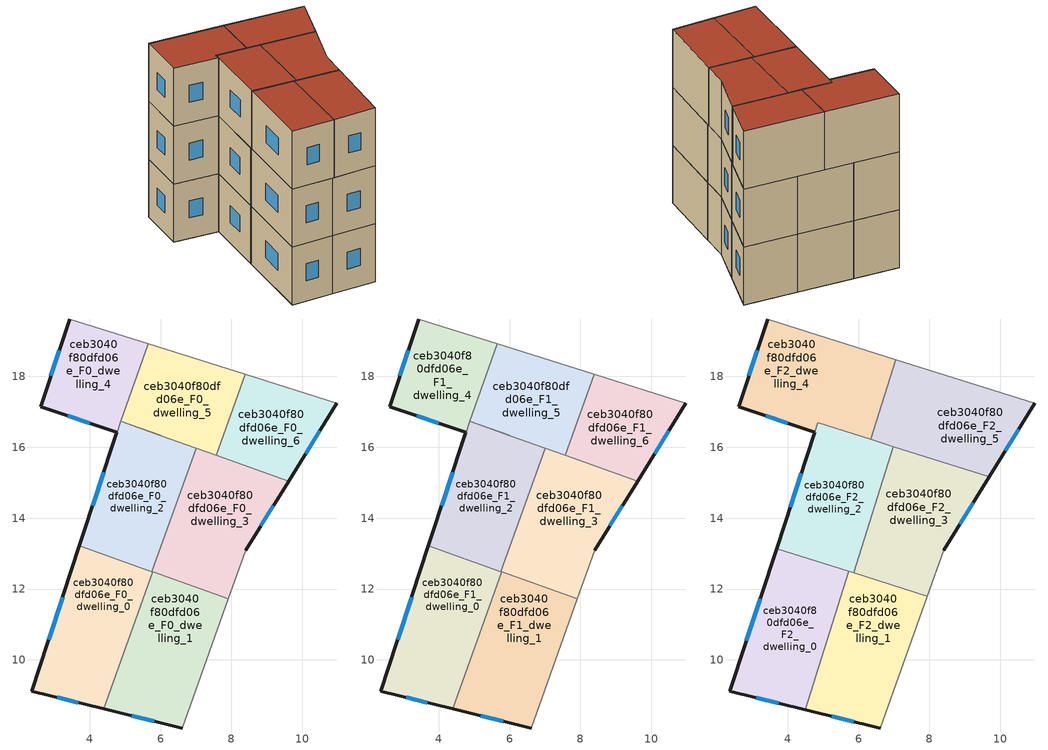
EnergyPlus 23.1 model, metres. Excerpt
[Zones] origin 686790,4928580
ceb3040f80dfd06e_F0_dwelling_0
 floor ground (EU_floor_Construction): 4.4,8.62 5.78,12.48 3.71,13.22 2.37,9.12 z0
 wall outside (EU_wall_Construction): 4.4,8.62 2.37,9.12 3.71,13.22 z0:3
 wall to ceb3040f80dfd06e_F0_dwelling_1 (EU_wall_Construction): 5.78,12.48 4.4,8.62 z0:3
 wall to ceb3040f80dfd06e_F0_dwelling_2 (EU_wall_Construction): 3.71,13.22 5.76,12.49 z0:3
 wall to ceb3040f80dfd06e_F0_dwelling_3 (EU_wall_Construction): 5.76,12.49 5.78,12.48 z0:3
 window (EU_Window_Construction): 3.68,8.8 3.09,8.95 / 2.84,10.57 3.24,11.77 z1.06:1.94
ceb3040f80dfd06e_F0_dwelling_1
 floor ground (EU_floor_Construction): 6.61,8.08 7.91,11.72 5.78,12.48 4.4,8.62 z0
 wall outside (EU_wall_Construction): 6.61,8.08 4.4,8.62 z0:3
 wall adiabatic (EU_wall_Construction): 7.91,11.72 6.61,8.08 z0:3
 wall to ceb3040f80dfd06e_F0_dwelling_3 (EU_wall_Construction): 5.78,12.48 7.91,11.72 z0:3
 window (EU_Window_Construction): 5.83,8.27 5.18,8.43 z1.06:1.94
ceb3040f80dfd06e_F0_dwelling_2
 floor ground (EU_floor_Construction): 5.76,12.49 7,15.97 6.01,16.33 4.87,16.73 4.77,16.42 3.71,13.22 z0
 wall outside (EU_wall_Construction): 3.71,13.22 4.77,16.42 z0:3
 wall to ceb3040f80dfd06e_F0_dwelling_3 (EU_wall_Construction): 7,15.97 5.76,12.49 z0:3
 wall to ceb3040f80dfd06e_F0_dwelling_5 (EU_wall_Construction): 4.88,16.73 6.01,16.33 7,15.97 z0:3
 wall to ceb3040f80dfd06e_F0_dwelling_4 (EU_wall_Construction): 4.77,16.42 4.87,16.73 z0:3
 window (EU_Window_Construction): 4.09,14.35 4.4,15.29 z1.06:1.94
ceb3040f80dfd06e_F0_dwelling_3
 floor ground (EU_floor_Construction): 7.91,11.72 8.4,13.09 9.61,15.04 7,15.97 5.76,12.49 z0
 wall outside (EU_wall_Construction): 9.61,15.04 8.4,13.09 z0:3
 wall adiabatic (EU_wall_Construction): 8.4,13.09 7.91,11.72 z0:3
 wall to ceb3040f80dfd06e_F0_dwelling_6 (EU_wall_Construction): 7.57,15.77 9.61,15.04 z0:3
 wall to ceb3040f80dfd06e_F0_dwelling_5 (EU_wall_Construction): 7,15.97 7.57,15.77 z0:3
 window (EU_Window_Construction): 9.18,14.35 8.83,13.78 z1.06:1.94
ceb3040f80dfd06e_F0_dwelling_4
 floor ground (EU_floor_Construction): 4.87,16.73 5.66,18.91 3.44,19.61 2.62,17.13 4.77,16.42 z0
 wall outside (EU_wall_Construction): 4.77,16.42 2.62,17.13 3.44,19.61 z0:3
 wall adiabatic (EU_wall_Construction): 3.44,19.61 5.66,18.91 / 6,16.33 4.88,16.73 6.01,16.33 z0:3
 wall to ceb3040f80dfd06e_F0_dwelling_5 (EU_wall_Construction): 5.66,18.91 4.88,16.73 z0:3
 window (EU_Window_Construction): 4.01,16.67 3.38,16.88 / 2.91,18.01 3.15,18.74 z1.06:1.94
ceb3040f80dfd06e_F0_dwelling_5
 floor ground (EU_floor_Construction): 7.57,15.77 8.39,18.05 5.66,18.91 4.88,16.73 z0
 wall to ceb3040f80dfd06e_F0_dwelling_6 (EU_wall_Construction): 8.39,18.05 7.57,15.77 z0:3
 wall adiabatic (EU_wall_Construction): 5.66,18.91 8.39,18.05 z0:3
ceb3040f80dfd06e_F0_dwelling_6
 floor ground (EU_floor_Construction): 9.61,15.04 10.97,17.23 8.39,18.05 7.57,15.77 z0
 wall outside (EU_wall_Construction): 10.97,17.23 9.61,15.04 z0:3
 wall adiabatic (EU_wall_Construction): 8.39,18.05 10.97,17.23 z0:3
 window (EU_Window_Construction): 10.49,16.46 10.09,15.82 z1.06:1.94
ceb3040f80dfd06e_F1_dwelling_0
 floor to ceb3040f80dfd06e_F0_dwelling_0 (EU_floor_Construction): 4.4,8.62 5.78,12.48 3.71,13.22 2.37,9.12 z3
 wall outside (EU_wall_Construction): 4.4,8.62 2.37,9.12 3.71,13.22 z3:6
 wall to ceb3040f80dfd06e_F1_dwelling_1 (EU_wall_Construction): 5.78,12.48 4.4,8.62 z3:6
 wall to ceb3040f80dfd06e_F1_dwelling_2 (EU_wall_Construction): 3.71,13.22 5.76,12.49 z3:6
 wall to ceb3040f80dfd06e_F1_dwelling_3 (EU_wall_Construction): 5.76,12.49 5.78,12.48 z3:6
 window (EU_Window_Construction): 3.68,8.8 3.09,8.95 / 2.84,10.57 3.24,11.77 z4.06:4.94
ceb3040f80dfd06e_F1_dwelling_1
 floor to ceb3040f80dfd06e_F0_dwelling_1 (EU_floor_Construction): 6.61,8.08 7.91,11.72 5.78,12.48 4.4,8.62 z3
 wall outside (EU_wall_Construction): 6.61,8.08 4.4,8.62 z3:6
 wall adiabatic (EU_wall_Construction): 7.91,11.72 6.61,8.08 z3:6
 wall to ceb3040f80dfd06e_F1_dwelling_3 (EU_wall_Construction): 5.78,12.48 7.91,11.72 z3:6
 window (EU_Window_Construction): 5.83,8.27 5.18,8.43 z4.06:4.94
ceb3040f80dfd06e_F1_dwelling_2
 floor to ceb3040f80dfd06e_F0_dwelling_2 (EU_floor_Construction): 5.76,12.49 7,15.97 6.01,16.33 4.87,16.73 4.77,16.42 3.71,13.22 z3
 wall outside (EU_wall_Construction): 3.71,13.22 4.77,16.42 z3:6
 wall to ceb3040f80dfd06e_F1_dwelling_3 (EU_wall_Construction): 7,15.97 5.76,12.49 z3:6
 wall to ceb3040f80dfd06e_F1_dwelling_5 (EU_wall_Construction): 4.88,16.73 6.01,16.33 7,15.97 z3:6
 wall to ceb3040f80dfd06e_F1_dwelling_4 (EU_wall_Construction): 4.77,16.42 4.87,16.73 z3:6
 window (EU_Window_Construction): 4.09,14.35 4.4,15.29 z4.06:4.94
ceb3040f80dfd06e_F1_dwelling_3
 floor to ceb3040f80dfd06e_F0_dwelling_3 (EU_floor_Construction): 7.91,11.72 8.4,13.09 9.61,15.04 7,15.97 5.76,12.49 z3
 wall outside (EU_wall_Construction): 9.61,15.04 8.4,13.09 z3:6
 wall adiabatic (EU_wall_Construction): 8.4,13.09 7.91,11.72 z3:6
 wall to ceb3040f80dfd06e_F1_dwelling_6 (EU_wall_Construction): 7.57,15.77 9.61,15.04 z3:6
 wall to ceb3040f80dfd06e_F1_dwelling_5 (EU_wall_Construction): 7,15.97 7.57,15.77 z3:6
 window (EU_Window_Construction): 9.18,14.35 8.83,13.78 z4.06:4.94
ceb3040f80dfd06e_F1_dwelling_4
 floor to ceb3040f80dfd06e_F0_dwelling_4 (EU_floor_Construction): 4.77,16.42 5.66,18.91 3.44,19.61 2.62,17.13 z3
 wall outside (EU_wall_Construction): 4.77,16.42 2.62,17.13 3.44,19.61 z3:6
 wall adiabatic (EU_wall_Construction): 3.44,19.61 5.66,18.91 / 6,16.33 4.88,16.73 6.01,16.33 z3:6
 wall to ceb3040f80dfd06e_F1_dwelling_5 (EU_wall_Construction): 5.66,18.91 4.88,16.73 z3:6
 window (EU_Window_Construction): 4.01,16.67 3.38,16.88 / 2.91,18.01 3.15,18.74 z4.06:4.94
ceb3040f80dfd06e_F1_dwelling_5
 floor to ceb3040f80dfd06e_F0_dwelling_5 (EU_floor_Construction): 7.57,15.77 8.39,18.05 5.66,18.91 4.88,16.73 z3
 wall to ceb3040f80dfd06e_F1_dwelling_6 (EU_wall_Construction): 8.39,18.05 7.57,15.77 z3:6
 wall adiabatic (EU_wall_Construction): 5.66,18.91 8.39,18.05 z3:6
 ceiling adiabatic (EU_roof_Construction): 7.59,15.82 6.98,16.01 6.97,15.98 6.17,16.27 z6
ceb3040f80dfd06e_F1_dwelling_6
 floor to ceb3040f80dfd06e_F0_dwelling_6 (EU_floor_Construction): 9.61,15.04 10.97,17.23 8.39,18.05 7.57,15.77 z3
 wall outside (EU_wall_Construction): 10.97,17.23 9.61,15.04 z3:6
 wall adiabatic (EU_wall_Construction): 8.39,18.05 10.97,17.23 z3:6
 window (EU_Window_Construction): 10.49,16.46 10.09,15.82 z4.06:4.94
ceb3040f80dfd06e_F2_dwelling_0
 floor to ceb3040f80dfd06e_F1_dwelling_0 (EU_floor_Construction): 4.4,8.62 5.29,11.11 5.73,12.5 3.69,13.14 2.37,9.12 z6
 floor to ceb3040f80dfd06e_F1_dwelling_1 (EU_floor_Construction): 4.5,8.6 5.29,11.11 4.4,8.62 z6
 wall outside (EU_wall_Construction): 4.5,8.6 2.37,9.12 3.69,13.14 z6:9
 wall to ceb3040f80dfd06e_F2_dwelling_1 (EU_wall_Construction): 5.73,12.5 4.5,8.6 z6:9
 wall to ceb3040f80dfd06e_F2_dwelling_2 (EU_wall_Construction): 3.69,13.14 5.73,12.5 z6:9
 window (EU_Window_Construction): 3.74,8.79 3.12,8.94 / 2.83,10.54 3.22,11.72 z7.06:7.94
 roof outside (EU_roof_Construction): 5.73,12.5 4.5,8.6 2.37,9.12 3.69,13.14 z9
ceb3040f80dfd06e_F2_dwelling_1
 floor to ceb3040f80dfd06e_F1_dwelling_1 (EU_floor_Construction): 6.61,8.08 7.91,11.72 5.81,12.47 5.78,12.48 5.29,11.11 4.5,8.6 z6
 floor to ceb3040f80dfd06e_F1_dwelling_3 (EU_floor_Construction): 7.91,11.72 7.94,11.8 5.8,12.47 z6
 floor to ceb3040f80dfd06e_F1_dwelling_0 (EU_floor_Construction): 5.29,11.11 5.78,12.48 5.73,12.5 z6
 wall outside (EU_wall_Construction): 6.61,8.08 4.5,8.6 z6:9
 wall adiabatic (EU_wall_Construction): 7.94,11.8 6.61,8.08 z6:9
 wall to ceb3040f80dfd06e_F2_dwelling_3 (EU_wall_Construction): 5.86,12.46 7.94,11.8 z6:9
 wall to ceb3040f80dfd06e_F2_dwelling_2 (EU_wall_Construction): 5.73,12.5 5.86,12.46 z6:9
 window (EU_Window_Construction): 5.86,8.27 5.24,8.42 z7.06:7.94
 roof outside (EU_roof_Construction): 7.94,11.8 6.61,8.08 4.5,8.6 5.73,12.5 z9
ceb3040f80dfd06e_F2_dwelling_2
 floor to ceb3040f80dfd06e_F1_dwelling_2 (EU_floor_Construction): 5.76,12.49 6.73,15.23 6.97,15.98 6.19,16.27 4.86,16.68 4.77,16.42 3.71,13.22 z6
 floor adiabatic (EU_floor_Construction): 6.97,15.98 6.98,16.01 6.19,16.27 z6
 floor to ceb3040f80dfd06e_F1_dwelling_3 (EU_floor_Construction): 5.86,12.46 6.73,15.23 5.76,12.49 5.8,12.47 z6
 floor to ceb3040f80dfd06e_F1_dwelling_0 (EU_floor_Construction): 5.77,12.48 3.71,13.22 3.69,13.14 5.73,12.5 5.74,12.49 z6
 wall outside (EU_wall_Construction): 3.69,13.14 4.77,16.42 z6:9
 wall to ceb3040f80dfd06e_F2_dwelling_4 (EU_wall_Construction): 4.77,16.42 4.85,16.69 / 4.86,16.68 6.34,16.22 z6:9
 wall to ceb3040f80dfd06e_F2_dwelling_3 (EU_wall_Construction): 6.98,16.01 5.86,12.46 z6:9
 wall to ceb3040f80dfd06e_F2_dwelling_5 (EU_wall_Construction): 6.34,16.22 6.98,16.01 z6:9
 window (EU_Window_Construction): 4.07,14.3 4.39,15.26 z7.06:7.94
 roof outside (EU_roof_Construction): 6.98,16.01 5.86,12.46 3.69,13.14 4.77,16.42 4.86,16.68 z9
ceb3040f80dfd06e_F2_dwelling_3
 floor to ceb3040f80dfd06e_F1_dwelling_3 (EU_floor_Construction): 7.94,11.8 8.4,13.09 9.61,15.04 7,15.97 6.73,15.23 5.86,12.46 z6
 floor to ceb3040f80dfd06e_F1_dwelling_2 (EU_floor_Construction): 6.73,15.23 7,15.97 6.97,15.98 z6
 floor to ceb3040f80dfd06e_F1_dwelling_6 (EU_floor_Construction): 9.61,15.04 9.68,15.16 7.59,15.82 7.57,15.77 z6
 floor to ceb3040f80dfd06e_F1_dwelling_5 (EU_floor_Construction): 7.57,15.77 7.59,15.82 6.98,16.01 6.97,15.98 z6
 wall outside (EU_wall_Construction): 9.68,15.16 8.4,13.09 z6:9
 wall adiabatic (EU_wall_Construction): 8.4,13.09 7.94,11.8 z6:9
 wall to ceb3040f80dfd06e_F2_dwelling_5 (EU_wall_Construction): 6.98,16.01 9.68,15.16 z6:9
 window (EU_Window_Construction): 9.23,14.43 8.85,13.82 z7.06:7.94
 roof outside (EU_roof_Construction): 9.68,15.16 8.4,13.09 7.94,11.8 5.86,12.46 6.98,16.01 z9
ceb3040f80dfd06e_F2_dwelling_4
 floor outside (EU_floor_Construction): 5.91,16.36 4.88,16.73 5.66,18.91 4.85,16.69 4.87,16.73 z6
 floor to ceb3040f80dfd06e_F1_dwelling_4 (EU_floor_Construction): 4.85,16.69 5.66,18.91 3.44,19.61 2.62,17.13 4.77,16.42 z6
 floor to ceb3040f80dfd06e_F1_dwelling_5 (EU_floor_Construction): 6.34,16.22 7.05,18.47 5.66,18.91 4.88,16.73 6.17,16.27 z6
 floor to ceb3040f80dfd06e_F1_dwelling_2 (EU_floor_Construction): 6.17,16.27 5.91,16.36 4.87,16.73 4.86,16.68 z6
 wall outside (EU_wall_Construction): 4.77,16.42 2.62,17.13 3.44,19.61 z6:9
 wall adiabatic (EU_wall_Construction): 3.44,19.61 7.05,18.47 z6:9
 wall to ceb3040f80dfd06e_F2_dwelling_5 (EU_wall_Construction): 7.05,18.47 6.34,16.22 z6:9
 window (EU_Window_Construction): 2.91,18.01 3.15,18.74 / 4.01,16.67 3.38,16.88 z7.06:7.94
 roof outside (EU_roof_Construction): 7.05,18.47 6.34,16.22 4.85,16.69 4.77,16.42 2.62,17.13 3.44,19.61 z9
ceb3040f80dfd06e_F2_dwelling_5
 floor to ceb3040f80dfd06e_F1_dwelling_6 (EU_floor_Construction): 9.68,15.16 10.97,17.23 8.39,18.05 7.59,15.82 z6
 floor to ceb3040f80dfd06e_F1_dwelling_5 (EU_floor_Construction): 7.59,15.82 8.39,18.05 7.05,18.47 6.34,16.22 z6
 wall outside (EU_wall_Construction): 10.97,17.23 9.68,15.16 z6:9
 wall adiabatic (EU_wall_Construction): 7.05,18.47 10.97,17.23 z6:9
 window (EU_Window_Construction): 10.51,16.5 10.14,15.89 z7.06:7.94
 roof outside (EU_roof_Construction): 10.97,17.23 9.68,15.16 6.34,16.22 7.05,18.47 z9
[Building]
EU S2 Campaign: North Axis=0; Terrain=City; Solar Distribution=FullExterior
[Site:Location]
Bologna: Latitude=44.5; Longitude=11.25; Time Zone=1; Elevation=37
[SizingPeriod:WeatherFileDays]
AnnualSizingPeriod: Begin Month=1; Begin Day of Month=1; End Month=12; End Day of Month=31; Day of Week for Start Day=Monday; Use Weather File Daylight Saving Period=No; Use Weather File Rain and Snow Indicators=No
[MATERIAL]
EU_InternalMass_Material: Roughness=MediumRough; Thickness=0.1; Conductivity=1; Density=1800; Specific Heat=900; Thermal Absorptance=0.9; Solar Absorptance=0.7; Visible Absorptance=0.7
[MATERIAL:NOMASS] Roughness=MediumRough; Thermal Absorptance=0.9; Solar Absorptance=0.7; Visible Absorptance=0.7
Name | Thermal Resistance
EU_wall_NoMass | 0.781309
EU_roof_NoMass | 0.418499
EU_floor_NoMass | 0.563442
[WINDOWMATERIAL:SIMPLEGLAZINGSYSTEM]
EU_Window_SimpleGlazing: UFactor=4.32879; Solar Heat Gain Coefficient=0.85; Visible Transmittance=0.85
[CONSTRUCTION]
EU_wall_Construction: EU_wall_NoMass
EU_roof_Construction: EU_roof_NoMass
EU_floor_Construction: EU_floor_NoMass
EU_InternalMass_Construction: EU_InternalMass_Material
EU_Window_Construction: EU_Window_SimpleGlazing
[ZONE] Type=1; Multiplier=1; Ceiling Height=autocalculate; Floor Area=autocalculate; Part of Total Floor Area=Yes
Name | Volume
ceb3040f80dfd06e_F0_dwelling_0; ceb3040f80dfd06e_F1_dwelling_0 | 26.9905
ceb3040f80dfd06e_F2_dwelling_0 | 26.9846
ceb3040f80dfd06e_F0_dwelling_1; ceb3040f80dfd06e_F1_dwelling_1 | 26.9883
ceb3040f80dfd06e_F2_dwelling_1 | 26.9927
ceb3040f80dfd06e_F0_dwelling_2; ceb3040f80dfd06e_F1_dwelling_2 | 24.5332
ceb3040f80dfd06e_F2_dwelling_2 | 25.21
ceb3040f80dfd06e_F0_dwelling_3; ceb3040f80dfd06e_F1_dwelling_3 | 26.9912
ceb3040f80dfd06e_F2_dwelling_3 | 26.9839
ceb3040f80dfd06e_F0_dwelling_4 | 18.0894
ceb3040f80dfd06e_F1_dwelling_4 | 18.0857
ceb3040f80dfd06e_F2_dwelling_4 | 28.7739
ceb3040f80dfd06e_F0_dwelling_5; ceb3040f80dfd06e_F1_dwelling_5 | 20.3181
ceb3040f80dfd06e_F2_dwelling_5 | 26.9854
ceb3040f80dfd06e_F0_dwelling_6; ceb3040f80dfd06e_F1_dwelling_6 | 17.9912
[INTERNALMASS] Construction=EU_InternalMass_Construction
Name | Zone or ZoneList | Surface Area
ceb3040f80dfd06e_F0_dwelling_0_EU_InternalMass | ceb3040f80dfd06e_F0_dwelling_0 | 8.99662
ceb3040f80dfd06e_F0_dwelling_1_EU_InternalMass | ceb3040f80dfd06e_F0_dwelling_1 | 8.99619
ceb3040f80dfd06e_F0_dwelling_2_EU_InternalMass | ceb3040f80dfd06e_F0_dwelling_2 | 8.18418
ceb3040f80dfd06e_F0_dwelling_3_EU_InternalMass | ceb3040f80dfd06e_F0_dwelling_3 | 8.99718
ceb3040f80dfd06e_F0_dwelling_4_EU_InternalMass | ceb3040f80dfd06e_F0_dwelling_4 | 6.0351
ceb3040f80dfd06e_F0_dwelling_5_EU_InternalMass | ceb3040f80dfd06e_F0_dwelling_5 | 6.77275
ceb3040f80dfd06e_F0_dwelling_6_EU_InternalMass | ceb3040f80dfd06e_F0_dwelling_6 | 5.99711
ceb3040f80dfd06e_F1_dwelling_0_EU_InternalMass | ceb3040f80dfd06e_F1_dwelling_0 | 8.99662
ceb3040f80dfd06e_F1_dwelling_1_EU_InternalMass | ceb3040f80dfd06e_F1_dwelling_1 | 8.99619
ceb3040f80dfd06e_F1_dwelling_2_EU_InternalMass | ceb3040f80dfd06e_F1_dwelling_2 | 8.18418
ceb3040f80dfd06e_F1_dwelling_3_EU_InternalMass | ceb3040f80dfd06e_F1_dwelling_3 | 8.99718
ceb3040f80dfd06e_F1_dwelling_4_EU_InternalMass | ceb3040f80dfd06e_F1_dwelling_4 | 6.0351
ceb3040f80dfd06e_F1_dwelling_5_EU_InternalMass | ceb3040f80dfd06e_F1_dwelling_5 | 6.77275
ceb3040f80dfd06e_F1_dwelling_6_EU_InternalMass | ceb3040f80dfd06e_F1_dwelling_6 | 5.99711
ceb3040f80dfd06e_F2_dwelling_0_EU_InternalMass | ceb3040f80dfd06e_F2_dwelling_0 | 8.99465
ceb3040f80dfd06e_F2_dwelling_1_EU_InternalMass | ceb3040f80dfd06e_F2_dwelling_1 | 8.99755
ceb3040f80dfd06e_F2_dwelling_2_EU_InternalMass | ceb3040f80dfd06e_F2_dwelling_2 | 8.40539
ceb3040f80dfd06e_F2_dwelling_3_EU_InternalMass | ceb3040f80dfd06e_F2_dwelling_3 | 8.99458
ceb3040f80dfd06e_F2_dwelling_4_EU_InternalMass | ceb3040f80dfd06e_F2_dwelling_4 | 9.59134
ceb3040f80dfd06e_F2_dwelling_5_EU_InternalMass | ceb3040f80dfd06e_F2_dwelling_5 | 8.99538
[OTHEREQUIPMENT] Fuel Type=Electricity; Design Level Calculation Method=Watts/Area; Power per Zone Floor Area=1; Fraction Latent=0; Fraction Radiant=0; Fraction Lost=0; Carbon Dioxide Generation Rate=0; EndUse Subcategory=EU_Step8_InternalGains
Name | Zone or ZoneList or Space or SpaceList | Schedule
EU_Step8_InternalGain_ceb3040f80dfd06e_F0_dwelling_0_f000 | ceb3040f80dfd06e_F0_dwelling_0 | EU_Step8_GainSchedule_ceb3040f80dfd06e_F0_dwelling_0_f000
EU_Step8_InternalGain_ceb3040f80dfd06e_F0_dwelling_1_f000 | ceb3040f80dfd06e_F0_dwelling_1 | EU_Step8_GainSchedule_ceb3040f80dfd06e_F0_dwelling_1_f000
EU_Step8_InternalGain_ceb3040f80dfd06e_F0_dwelling_2_f000 | ceb3040f80dfd06e_F0_dwelling_2 | EU_Step8_GainSchedule_ceb3040f80dfd06e_F0_dwelling_2_f000
EU_Step8_InternalGain_ceb3040f80dfd06e_F0_dwelling_3_f000 | ceb3040f80dfd06e_F0_dwelling_3 | EU_Step8_GainSchedule_ceb3040f80dfd06e_F0_dwelling_3_f000
EU_Step8_InternalGain_ceb3040f80dfd06e_F0_dwelling_4_f000 | ceb3040f80dfd06e_F0_dwelling_4 | EU_Step8_GainSchedule_ceb3040f80dfd06e_F0_dwelling_4_f000
EU_Step8_InternalGain_ceb3040f80dfd06e_F0_dwelling_5_f000 | ceb3040f80dfd06e_F0_dwelling_5 | EU_Step8_GainSchedule_ceb3040f80dfd06e_F0_dwelling_5_f000
EU_Step8_InternalGain_ceb3040f80dfd06e_F0_dwelling_6_f000 | ceb3040f80dfd06e_F0_dwelling_6 | EU_Step8_GainSchedule_ceb3040f80dfd06e_F0_dwelling_6_f000
EU_Step8_InternalGain_ceb3040f80dfd06e_F1_dwelling_0_f000 | ceb3040f80dfd06e_F1_dwelling_0 | EU_Step8_GainSchedule_ceb3040f80dfd06e_F1_dwelling_0_f000
EU_Step8_InternalGain_ceb3040f80dfd06e_F1_dwelling_1_f000 | ceb3040f80dfd06e_F1_dwelling_1 | EU_Step8_GainSchedule_ceb3040f80dfd06e_F1_dwelling_1_f000
EU_Step8_InternalGain_ceb3040f80dfd06e_F1_dwelling_2_f000 | ceb3040f80dfd06e_F1_dwelling_2 | EU_Step8_GainSchedule_ceb3040f80dfd06e_F1_dwelling_2_f000
EU_Step8_InternalGain_ceb3040f80dfd06e_F1_dwelling_3_f000 | ceb3040f80dfd06e_F1_dwelling_3 | EU_Step8_GainSchedule_ceb3040f80dfd06e_F1_dwelling_3_f000
EU_Step8_InternalGain_ceb3040f80dfd06e_F1_dwelling_4_f000 | ceb3040f80dfd06e_F1_dwelling_4 | EU_Step8_GainSchedule_ceb3040f80dfd06e_F1_dwelling_4_f000
EU_Step8_InternalGain_ceb3040f80dfd06e_F1_dwelling_5_f000 | ceb3040f80dfd06e_F1_dwelling_5 | EU_Step8_GainSchedule_ceb3040f80dfd06e_F1_dwelling_5_f000
EU_Step8_InternalGain_ceb3040f80dfd06e_F1_dwelling_6_f000 | ceb3040f80dfd06e_F1_dwelling_6 | EU_Step8_GainSchedule_ceb3040f80dfd06e_F1_dwelling_6_f000
EU_Step8_InternalGain_ceb3040f80dfd06e_F2_dwelling_0_f000 | ceb3040f80dfd06e_F2_dwelling_0 | EU_Step8_GainSchedule_ceb3040f80dfd06e_F2_dwelling_0_f000
EU_Step8_InternalGain_ceb3040f80dfd06e_F2_dwelling_1_f000 | ceb3040f80dfd06e_F2_dwelling_1 | EU_Step8_GainSchedule_ceb3040f80dfd06e_F2_dwelling_1_f000
EU_Step8_InternalGain_ceb3040f80dfd06e_F2_dwelling_2_f000 | ceb3040f80dfd06e_F2_dwelling_2 | EU_Step8_GainSchedule_ceb3040f80dfd06e_F2_dwelling_2_f000
EU_Step8_InternalGain_ceb3040f80dfd06e_F2_dwelling_3_f000 | ceb3040f80dfd06e_F2_dwelling_3 | EU_Step8_GainSchedule_ceb3040f80dfd06e_F2_dwelling_3_f000
EU_Step8_InternalGain_ceb3040f80dfd06e_F2_dwelling_4_f000 | ceb3040f80dfd06e_F2_dwelling_4 | EU_Step8_GainSchedule_ceb3040f80dfd06e_F2_dwelling_4_f000
EU_Step8_InternalGain_ceb3040f80dfd06e_F2_dwelling_5_f000 | ceb3040f80dfd06e_F2_dwelling_5 | EU_Step8_GainSchedule_ceb3040f80dfd06e_F2_dwelling_5_f000
[ZONEVENTILATION:DESIGNFLOWRATE] Schedule=EU_AlwaysOn; Design Flow Rate Calculation Method=AirChanges/Hour; Air Changes per Hour=0.692607; Ventilation Type=Natural; Fan Pressure Rise=0; Fan Total Efficiency=1; Constant Term Coefficient=1; Temperature Term Coefficient=0; Velocity Term Coefficient=0; Velocity Squared Term Coefficient=0; Minimum Indoor Temperature=-100; Maximum Indoor Temperature=100; Delta Temperature=-100; Minimum Outdoor Temperature=-100; Maximum Outdoor Temperature=100; Maximum Wind Speed=40
Name | Zone or ZoneList or Space or SpaceList
EU_ConstantAir_ceb3040f80dfd06e_F0_dwelling_0 | ceb3040f80dfd06e_F0_dwelling_0
EU_ConstantAir_ceb3040f80dfd06e_F0_dwelling_1 | ceb3040f80dfd06e_F0_dwelling_1
EU_ConstantAir_ceb3040f80dfd06e_F0_dwelling_2 | ceb3040f80dfd06e_F0_dwelling_2
EU_ConstantAir_ceb3040f80dfd06e_F0_dwelling_3 | ceb3040f80dfd06e_F0_dwelling_3
EU_ConstantAir_ceb3040f80dfd06e_F0_dwelling_4 | ceb3040f80dfd06e_F0_dwelling_4
EU_ConstantAir_ceb3040f80dfd06e_F0_dwelling_5 | ceb3040f80dfd06e_F0_dwelling_5
EU_ConstantAir_ceb3040f80dfd06e_F0_dwelling_6 | ceb3040f80dfd06e_F0_dwelling_6
EU_ConstantAir_ceb3040f80dfd06e_F1_dwelling_0 | ceb3040f80dfd06e_F1_dwelling_0
EU_ConstantAir_ceb3040f80dfd06e_F1_dwelling_1 | ceb3040f80dfd06e_F1_dwelling_1
EU_ConstantAir_ceb3040f80dfd06e_F1_dwelling_2 | ceb3040f80dfd06e_F1_dwelling_2
EU_ConstantAir_ceb3040f80dfd06e_F1_dwelling_3 | ceb3040f80dfd06e_F1_dwelling_3
EU_ConstantAir_ceb3040f80dfd06e_F1_dwelling_4 | ceb3040f80dfd06e_F1_dwelling_4
EU_ConstantAir_ceb3040f80dfd06e_F1_dwelling_5 | ceb3040f80dfd06e_F1_dwelling_5
EU_ConstantAir_ceb3040f80dfd06e_F1_dwelling_6 | ceb3040f80dfd06e_F1_dwelling_6
EU_ConstantAir_ceb3040f80dfd06e_F2_dwelling_0 | ceb3040f80dfd06e_F2_dwelling_0
EU_ConstantAir_ceb3040f80dfd06e_F2_dwelling_1 | ceb3040f80dfd06e_F2_dwelling_1
EU_ConstantAir_ceb3040f80dfd06e_F2_dwelling_2 | ceb3040f80dfd06e_F2_dwelling_2
EU_ConstantAir_ceb3040f80dfd06e_F2_dwelling_3 | ceb3040f80dfd06e_F2_dwelling_3
EU_ConstantAir_ceb3040f80dfd06e_F2_dwelling_4 | ceb3040f80dfd06e_F2_dwelling_4
EU_ConstantAir_ceb3040f80dfd06e_F2_dwelling_5 | ceb3040f80dfd06e_F2_dwelling_5
[HVACTEMPLATE:THERMOSTAT] Constant Heating Setpoint=20; Constant Cooling Setpoint=50
EU_HeatOnly_ceb3040f80dfd06e_F0_dwelling_0; EU_HeatOnly_ceb3040f80dfd06e_F0_dwelling_1; EU_HeatOnly_ceb3040f80dfd06e_F0_dwelling_2; EU_HeatOnly_ceb3040f80dfd06e_F0_dwelling_3; EU_HeatOnly_ceb3040f80dfd06e_F0_dwelling_4; EU_HeatOnly_ceb3040f80dfd06e_F0_dwelling_5; EU_HeatOnly_ceb3040f80dfd06e_F0_dwelling_6; EU_HeatOnly_ceb3040f80dfd06e_F1_dwelling_0; EU_HeatOnly_ceb3040f80dfd06e_F1_dwelling_1; EU_HeatOnly_ceb3040f80dfd06e_F1_dwelling_2; EU_HeatOnly_ceb3040f80dfd06e_F1_dwelling_3; EU_HeatOnly_ceb3040f80dfd06e_F1_dwelling_4; EU_HeatOnly_ceb3040f80dfd06e_F1_dwelling_5; EU_HeatOnly_ceb3040f80dfd06e_F1_dwelling_6; EU_HeatOnly_ceb3040f80dfd06e_F2_dwelling_0; EU_HeatOnly_ceb3040f80dfd06e_F2_dwelling_1; EU_HeatOnly_ceb3040f80dfd06e_F2_dwelling_2; EU_HeatOnly_ceb3040f80dfd06e_F2_dwelling_3; EU_HeatOnly_ceb3040f80dfd06e_F2_dwelling_4; EU_HeatOnly_ceb3040f80dfd06e_F2_dwelling_5
[HVACTEMPLATE:ZONE:IDEALLOADSAIRSYSTEM] System Availability Schedule=EU_AlwaysOn; Maximum Heating Supply Air Temperature=50; Minimum Cooling Supply Air Temperature=13; Maximum Heating Supply Air Humidity Ratio=0.0156; Minimum Cooling Supply Air Humidity Ratio=0.0077; Heating Limit=NoLimit; Cooling Limit=NoLimit; Heating Availability Schedule=EU_AlwaysOn; Cooling Availability Schedule=EU_CoolingOff; Dehumidification Control Type=ConstantSensibleHeatRatio; Cooling Sensible Heat Ratio=0.7; Dehumidification Setpoint=60; Humidification Control Type=None; Humidification Setpoint=30; Outdoor Air Method=None; Outdoor Air Flow Rate per Person=0.00944; Outdoor Air Flow Rate per Zone Floor Area=0; Outdoor Air Flow Rate per Zone=0; Demand Controlled Ventilation Type=None; Outdoor Air Economizer Type=NoEconomizer; Heat Recovery Type=None; Sensible Heat Recovery Effectiveness=0.7; Latent Heat Recovery Effectiveness=0.65
Name | Template Thermostat
ceb3040f80dfd06e_F0_dwelling_0 | EU_HeatOnly_ceb3040f80dfd06e_F0_dwelling_0
ceb3040f80dfd06e_F0_dwelling_1 | EU_HeatOnly_ceb3040f80dfd06e_F0_dwelling_1
ceb3040f80dfd06e_F0_dwelling_2 | EU_HeatOnly_ceb3040f80dfd06e_F0_dwelling_2
ceb3040f80dfd06e_F0_dwelling_3 | EU_HeatOnly_ceb3040f80dfd06e_F0_dwelling_3
ceb3040f80dfd06e_F0_dwelling_4 | EU_HeatOnly_ceb3040f80dfd06e_F0_dwelling_4
ceb3040f80dfd06e_F0_dwelling_5 | EU_HeatOnly_ceb3040f80dfd06e_F0_dwelling_5
ceb3040f80dfd06e_F0_dwelling_6 | EU_HeatOnly_ceb3040f80dfd06e_F0_dwelling_6
ceb3040f80dfd06e_F1_dwelling_0 | EU_HeatOnly_ceb3040f80dfd06e_F1_dwelling_0
ceb3040f80dfd06e_F1_dwelling_1 | EU_HeatOnly_ceb3040f80dfd06e_F1_dwelling_1
ceb3040f80dfd06e_F1_dwelling_2 | EU_HeatOnly_ceb3040f80dfd06e_F1_dwelling_2
ceb3040f80dfd06e_F1_dwelling_3 | EU_HeatOnly_ceb3040f80dfd06e_F1_dwelling_3
ceb3040f80dfd06e_F1_dwelling_4 | EU_HeatOnly_ceb3040f80dfd06e_F1_dwelling_4
ceb3040f80dfd06e_F1_dwelling_5 | EU_HeatOnly_ceb3040f80dfd06e_F1_dwelling_5
ceb3040f80dfd06e_F1_dwelling_6 | EU_HeatOnly_ceb3040f80dfd06e_F1_dwelling_6
ceb3040f80dfd06e_F2_dwelling_0 | EU_HeatOnly_ceb3040f80dfd06e_F2_dwelling_0
ceb3040f80dfd06e_F2_dwelling_1 | EU_HeatOnly_ceb3040f80dfd06e_F2_dwelling_1
ceb3040f80dfd06e_F2_dwelling_2 | EU_HeatOnly_ceb3040f80dfd06e_F2_dwelling_2
ceb3040f80dfd06e_F2_dwelling_3 | EU_HeatOnly_ceb3040f80dfd06e_F2_dwelling_3
ceb3040f80dfd06e_F2_dwelling_4 | EU_HeatOnly_ceb3040f80dfd06e_F2_dwelling_4
ceb3040f80dfd06e_F2_dwelling_5 | EU_HeatOnly_ceb3040f80dfd06e_F2_dwelling_5
[SIZING:ZONE] Zone Cooling Design Supply Air Temperature Input Method=SupplyAirTemperature; Zone Cooling Design Supply Air Temperature=13; Zone Heating Design Supply Air Temperature Input Method=SupplyAirTemperature; Zone Heating Design Supply Air Temperature=50; Zone Cooling Design Supply Air Humidity Ratio=0.008; Zone Heating Design Supply Air Humidity Ratio=0.008; Cooling Design Air Flow Method=DesignDay; Cooling Design Air Flow Rate=0; Cooling Minimum Air Flow per Zone Floor Area=0.000762; Cooling Minimum Air Flow=0; Cooling Minimum Air Flow Fraction=0.2; Heating Design Air Flow Method=DesignDay; Heating Design Air Flow Rate=0; Heating Maximum Air Flow per Zone Floor Area=0.002032; Heating Maximum Air Flow=0.141576; Heating Maximum Air Flow Fraction=0.3; Account for Dedicated Outdoor Air System=No; Dedicated Outdoor Air System Control Strategy=NeutralSupplyAir; Dedicated Outdoor Air Low Setpoint Temperature for Design=autosize; Dedicated Outdoor Air High Setpoint Temperature for Design=autosize; Zone Load Sizing Method=Sensible Load Only No Latent Load; Zone Latent Cooling Design Supply Air Humidity Ratio Input Method=HumidityRatioDifference; Zone Cooling Design Supply Air Humidity Ratio Difference=0.005; Zone Latent Heating Design Supply Air Humidity Ratio Input Method=HumidityRatioDifference; Zone Humidification Design Supply Air Humidity Ratio Difference=0.005
ceb3040f80dfd06e_F0_dwelling_0; ceb3040f80dfd06e_F0_dwelling_1; ceb3040f80dfd06e_F0_dwelling_2; ceb3040f80dfd06e_F0_dwelling_3; ceb3040f80dfd06e_F0_dwelling_4; ceb3040f80dfd06e_F0_dwelling_5; ceb3040f80dfd06e_F0_dwelling_6; ceb3040f80dfd06e_F1_dwelling_0; ceb3040f80dfd06e_F1_dwelling_1; ceb3040f80dfd06e_F1_dwelling_2; ceb3040f80dfd06e_F1_dwelling_3; ceb3040f80dfd06e_F1_dwelling_4; ceb3040f80dfd06e_F1_dwelling_5; ceb3040f80dfd06e_F1_dwelling_6; ceb3040f80dfd06e_F2_dwelling_0; ceb3040f80dfd06e_F2_dwelling_1; ceb3040f80dfd06e_F2_dwelling_2; ceb3040f80dfd06e_F2_dwelling_3; ceb3040f80dfd06e_F2_dwelling_4; ceb3040f80dfd06e_F2_dwelling_5
[SCHEDULE:CONSTANT]
Name | Hourly Value
EU_AlwaysOn | 1
EU_CoolingOff | 0
[SCHEDULE:FILE] Column Number=1; Rows to Skip at Top=0; Number of Hours of Data=8760; Column Separator=Comma; Interpolate to Timestep=No; Minutes per Item=60; Adjust Schedule for Daylight Savings=Yes
Name | File
EU_Step8_GainSchedule_ceb3040f80dfd06e_F0_dwelling_0_f000 | ../../schedules/ceb3040f80dfd06e/ceb3040f80dfd06e_F0_dwelling_0_f000_gain.csv
EU_Step8_GainSchedule_ceb3040f80dfd06e_F0_dwelling_1_f000 | ../../schedules/ceb3040f80dfd06e/ceb3040f80dfd06e_F0_dwelling_1_f000_gain.csv
EU_Step8_GainSchedule_ceb3040f80dfd06e_F0_dwelling_2_f000 | ../../schedules/ceb3040f80dfd06e/ceb3040f80dfd06e_F0_dwelling_2_f000_gain.csv
EU_Step8_GainSchedule_ceb3040f80dfd06e_F0_dwelling_3_f000 | ../../schedules/ceb3040f80dfd06e/ceb3040f80dfd06e_F0_dwelling_3_f000_gain.csv
EU_Step8_GainSchedule_ceb3040f80dfd06e_F0_dwelling_4_f000 | ../../schedules/ceb3040f80dfd06e/ceb3040f80dfd06e_F0_dwelling_4_f000_gain.csv
EU_Step8_GainSchedule_ceb3040f80dfd06e_F0_dwelling_5_f000 | ../../schedules/ceb3040f80dfd06e/ceb3040f80dfd06e_F0_dwelling_5_f000_gain.csv
EU_Step8_GainSchedule_ceb3040f80dfd06e_F0_dwelling_6_f000 | ../../schedules/ceb3040f80dfd06e/ceb3040f80dfd06e_F0_dwelling_6_f000_gain.csv
EU_Step8_GainSchedule_ceb3040f80dfd06e_F1_dwelling_0_f000 | ../../schedules/ceb3040f80dfd06e/ceb3040f80dfd06e_F1_dwelling_0_f000_gain.csv
EU_Step8_GainSchedule_ceb3040f80dfd06e_F1_dwelling_1_f000 | ../../schedules/ceb3040f80dfd06e/ceb3040f80dfd06e_F1_dwelling_1_f000_gain.csv
EU_Step8_GainSchedule_ceb3040f80dfd06e_F1_dwelling_2_f000 | ../../schedules/ceb3040f80dfd06e/ceb3040f80dfd06e_F1_dwelling_2_f000_gain.csv
EU_Step8_GainSchedule_ceb3040f80dfd06e_F1_dwelling_3_f000 | ../../schedules/ceb3040f80dfd06e/ceb3040f80dfd06e_F1_dwelling_3_f000_gain.csv
EU_Step8_GainSchedule_ceb3040f80dfd06e_F1_dwelling_4_f000 | ../../schedules/ceb3040f80dfd06e/ceb3040f80dfd06e_F1_dwelling_4_f000_gain.csv
EU_Step8_GainSchedule_ceb3040f80dfd06e_F1_dwelling_5_f000 | ../../schedules/ceb3040f80dfd06e/ceb3040f80dfd06e_F1_dwelling_5_f000_gain.csv
EU_Step8_GainSchedule_ceb3040f80dfd06e_F1_dwelling_6_f000 | ../../schedules/ceb3040f80dfd06e/ceb3040f80dfd06e_F1_dwelling_6_f000_gain.csv
EU_Step8_GainSchedule_ceb3040f80dfd06e_F2_dwelling_0_f000 | ../../schedules/ceb3040f80dfd06e/ceb3040f80dfd06e_F2_dwelling_0_f000_gain.csv
EU_Step8_GainSchedule_ceb3040f80dfd06e_F2_dwelling_1_f000 | ../../schedules/ceb3040f80dfd06e/ceb3040f80dfd06e_F2_dwelling_1_f000_gain.csv
EU_Step8_GainSchedule_ceb3040f80dfd06e_F2_dwelling_2_f000 | ../../schedules/ceb3040f80dfd06e/ceb3040f80dfd06e_F2_dwelling_2_f000_gain.csv
EU_Step8_GainSchedule_ceb3040f80dfd06e_F2_dwelling_3_f000 | ../../schedules/ceb3040f80dfd06e/ceb3040f80dfd06e_F2_dwelling_3_f000_gain.csv
EU_Step8_GainSchedule_ceb3040f80dfd06e_F2_dwelling_4_f000 | ../../schedules/ceb3040f80dfd06e/ceb3040f80dfd06e_F2_dwelling_4_f000_gain.csv
EU_Step8_GainSchedule_ceb3040f80dfd06e_F2_dwelling_5_f000 | ../../schedules/ceb3040f80dfd06e/ceb3040f80dfd06e_F2_dwelling_5_f000_gain.csv
